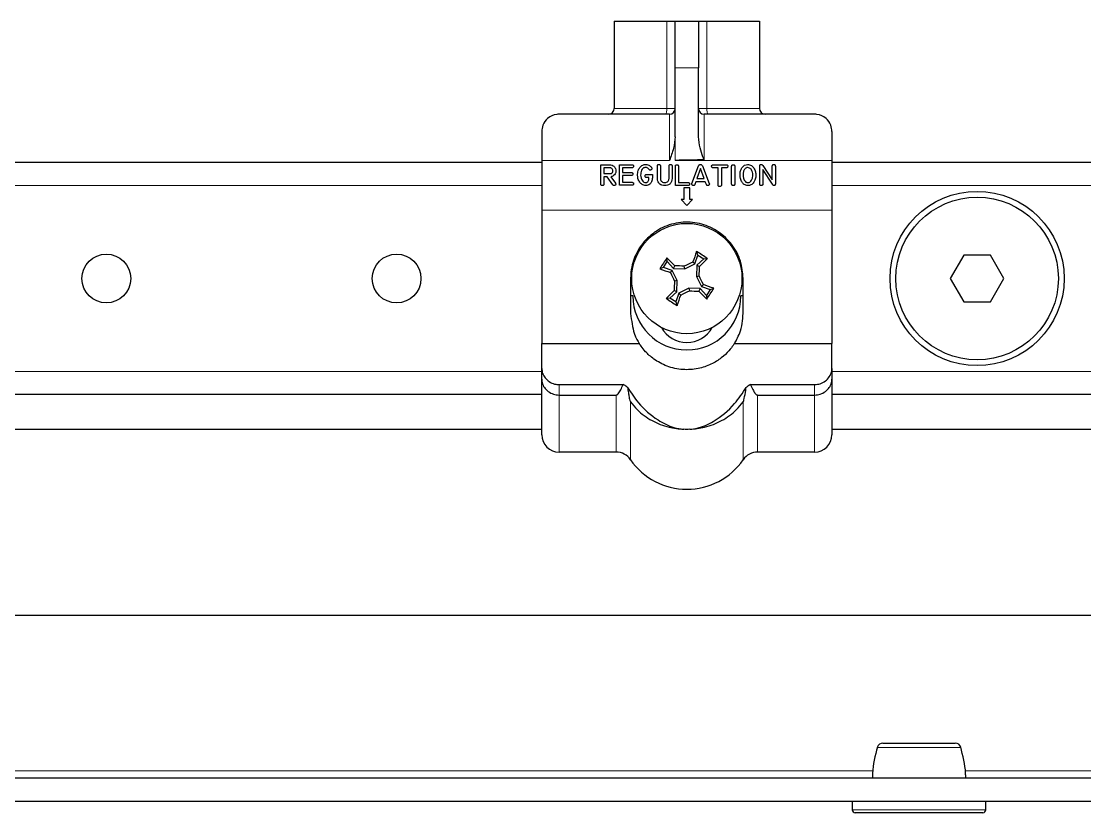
# Model space of a CAD drawing. Header units: millimetres. Extents: x -587 to 1614, y -262 to 1017.
# Drawn here: x 1345.8 to 1437.4, y -131.9 to -63.7 of the extents above; entities that cross this region are included whole.
import ezdxf

# ---------------------------------------------------------------- set-up
doc = ezdxf.new("R2010")
doc.units = ezdxf.units.MM

msp = doc.modelspace()

# ---------------------------------------------------------------- linework, layer by layer
at = {"color": 7, "linetype": 'Continuous', "lineweight": 25}
for p, q in [((1396.873, -63.711), (1396.873, -71.211)), ((1396.873, -63.711), (1401.399, -63.711)), ((1401.399, -63.711), (1402.123, -63.711)), ((1402.123, -63.711), (1404.123, -63.711)), ((1402.123, -67.711), (1402.123, -63.711)), ((1404.123, -63.711), (1404.123, -67.711)), ((1404.123, -63.711), (1404.847, -63.711)), ((1404.847, -63.711), (1409.373, -63.711)), ((1409.373, -63.711), (1409.373, -71.211)), ((1402.123, -73.649), (1402.123, -67.711)), ((1404.123, -73.648), (1404.123, -67.711)), ((1401.623, -71.711), (1392.123, -71.711)), ((1414.123, -71.711), (1404.623, -71.711)), ((1390.623, -73.211), (1390.623, -75.711)), ((1415.623, -73.211), (1415.623, -75.711)), ((1390.623, -75.861), (810.623, -75.861)), ((1390.623, -75.711), (1390.623, -79.963)), ((1415.623, -75.711), (1415.623, -79.963)), ((1445.623, -75.861), (1415.623, -75.861)), ((1395.716, -77.727), (1395.716, -76.063)), ((1395.716, -76.063), (1396.472, -76.063)), ((1396.475, -76.327), (1395.98, -76.327)), ((1395.98, -76.327), (1395.98, -76.83)), ((1395.98, -76.83), (1396.569, -76.83)), ((1397.322, -77.837), (1397.322, -76.063)), ((1397.322, -76.063), (1398.385, -76.063)), ((1398.384, -76.327), (1397.586, -76.327)), ((1397.586, -76.327), (1397.586, -76.734)), ((1397.586, -76.734), (1398.333, -76.734)), ((1399.658, -76.902), (1400.151, -76.902)), ((1400.151, -76.902), (1400.151, -77.199)), ((1400.582, -77.252), (1400.582, -76.173)), ((1400.846, -76.173), (1400.846, -77.25)), ((1401.589, -77.235), (1401.589, -76.173)), ((1401.853, -76.173), (1401.853, -77.237)), ((1402.14, -77.861), (1402.14, -76.198)), ((1402.404, -76.198), (1402.404, -77.597)), ((1403.564, -77.685), (1404.137, -76.149)), ((1404.299, -76.389), (1403.991, -77.261)), ((1404.621, -77.261), (1404.299, -76.389)), ((1404.46, -76.169), (1405.054, -77.685)), ((1405.808, -76.327), (1405.39, -76.327)), ((1405.392, -76.063), (1406.51, -76.063)), ((1405.808, -77.794), (1405.808, -76.327)), ((1406.512, -76.327), (1406.119, -76.327)), ((1406.119, -76.327), (1406.119, -77.794)), ((1406.982, -77.727), (1406.982, -76.194)), ((1407.246, -76.194), (1407.246, -77.727)), ((1409.403, -77.726), (1409.403, -76.166)), ((1410.504, -77.751), (1409.667, -76.486)), ((1409.667, -76.486), (1409.667, -77.723)), ((1409.675, -76.119), (1410.482, -77.357)), ((1410.482, -77.357), (1410.482, -76.174)), ((1410.746, -76.174), (1410.746, -77.728)), ((1396.269, -77.094), (1395.98, -77.094)), ((1395.98, -77.094), (1395.98, -77.726)), ((1396.762, -77.804), (1396.269, -77.094)), ((1396.574, -77.093), (1396.978, -77.664)), ((1398.385, -77.837), (1397.322, -77.837)), ((1398.333, -76.998), (1397.586, -76.998)), ((1397.586, -76.998), (1397.586, -77.573)), ((1397.586, -77.573), (1398.384, -77.573)), ((1399.859, -77.166), (1399.656, -77.166)), ((1402.404, -77.597), (1403.202, -77.597)), ((1403.901, -77.525), (1403.81, -77.772)), ((1404.712, -77.525), (1403.901, -77.525)), ((1403.991, -77.261), (1404.621, -77.261)), ((1404.806, -77.767), (1404.712, -77.525)), ((1403.204, -77.861), (1402.14, -77.861)), ((1403.373, -78.063), (1402.873, -78.063)), ((1402.873, -78.063), (1402.873, -79.063)), ((1403.373, -79.063), (1403.373, -78.063)), ((1402.623, -79.063), (1403.123, -79.563)), ((1402.873, -79.063), (1402.623, -79.063)), ((1403.123, -79.563), (1403.623, -79.063)), ((1403.623, -79.063), (1403.373, -79.063)), ((1390.623, -79.963), (1390.623, -91.463)), ((1415.623, -79.963), (1415.623, -91.463)), ((1401.438, -84.402), (1401.41, -84.077)), ((1403.814, -84.6), (1404.075, -83.845)), ((1404.075, -83.845), (1403.969, -83.537)), ((1404.582, -84.176), (1403.997, -84.719)), ((1404.075, -83.845), (1404.582, -84.176)), ((1404.582, -84.176), (1404.907, -84.148)), ((1426.968, -83.861), (1425.814, -85.861)), ((1429.278, -83.861), (1426.968, -83.861)), ((1430.432, -85.861), (1429.278, -83.861)), ((1401.107, -84.909), (1400.799, -85.015)), ((1401.107, -84.909), (1401.438, -84.402)), ((1401.862, -85.17), (1401.107, -84.909)), ((1401.438, -84.402), (1401.981, -84.987)), ((1401.862, -85.17), (1401.701, -85.354)), ((1402.301, -86.034), (1401.862, -85.17)), ((1401.981, -84.987), (1402.085, -84.765)), ((1401.981, -84.987), (1402.95, -85.039)), ((1402.95, -85.039), (1402.9, -84.802)), ((1402.95, -85.039), (1403.814, -84.6)), ((1403.814, -84.6), (1403.63, -84.439)), ((1403.997, -84.719), (1403.945, -85.687)), ((1403.997, -84.719), (1404.219, -84.823)), ((1398.273, -85.861), (1398.273, -88.861)), ((1402.301, -86.034), (1402.064, -86.084)), ((1402.249, -87.003), (1402.301, -86.034)), ((1403.945, -85.687), (1404.182, -85.637)), ((1403.945, -85.687), (1404.384, -86.552)), ((1407.973, -88.861), (1407.973, -85.861)), ((1425.814, -85.861), (1426.968, -87.861)), ((1429.278, -87.861), (1430.432, -85.861)), ((1401.664, -87.546), (1402.249, -87.003)), ((1402.249, -87.003), (1402.028, -86.899)), ((1403.297, -86.683), (1402.432, -87.122)), ((1403.297, -86.683), (1403.347, -86.92)), ((1404.265, -86.735), (1403.297, -86.683)), ((1404.265, -86.735), (1404.161, -86.956)), ((1404.808, -87.32), (1404.265, -86.735)), ((1404.384, -86.552), (1404.545, -86.367)), ((1404.384, -86.552), (1405.139, -86.812)), ((1405.139, -86.812), (1404.808, -87.32)), ((1405.139, -86.812), (1405.447, -86.706)), ((1398.473, -87.361), (1398.273, -87.361)), ((1401.664, -87.546), (1401.339, -87.574)), ((1402.172, -87.876), (1401.664, -87.546)), ((1402.432, -87.122), (1402.172, -87.876)), ((1402.172, -87.876), (1402.277, -88.185)), ((1402.432, -87.122), (1402.616, -87.282)), ((1404.808, -87.32), (1404.836, -87.645)), ((1407.973, -87.361), (1407.773, -87.361)), ((1426.968, -87.861), (1429.278, -87.861)), ((1390.623, -93.607), (1390.623, -91.463)), ((1390.623, -91.463), (1399.03, -91.463)), ((1407.216, -91.463), (1415.623, -91.463)), ((1415.623, -93.607), (1415.623, -91.463)), ((1390.623, -94.517), (1390.623, -93.607)), ((1415.623, -93.607), (1415.623, -94.517)), ((1390.623, -99.311), (1390.623, -94.517)), ((1392.123, -94.998), (1397.641, -94.998)), ((1408.605, -94.998), (1414.123, -94.998)), ((1415.623, -94.517), (1415.623, -99.311)), ((1390.623, -95.861), (810.623, -95.861)), ((1392.123, -95.893), (1397.033, -95.893)), ((1409.213, -95.893), (1414.123, -95.893)), ((1445.623, -95.861), (1415.623, -95.861)), ((1390.623, -98.861), (784.123, -98.861)), ((1472.123, -98.861), (1415.623, -98.861)), ((1397.033, -100.811), (1392.123, -100.811)), ((1414.123, -100.811), (1409.213, -100.811)), ((784.123, -114.861), (1472.123, -114.861)), ((733.423, -128.861), (1522.823, -128.861)), ((733.423, -130.861), (1522.823, -130.861)), ((1417.373, -130.861), (1417.373, -131.611)), ((1428.873, -131.611), (1428.873, -130.861)), ((1428.623, -131.861), (1417.623, -131.861))]:
    msp.add_line(p, q, dxfattribs=at)
at = {"color": 8, "linetype": 'Continuous', "lineweight": 18}
for p, q in [((1401.399, -71.211), (1401.399, -63.711)), ((1404.847, -63.711), (1404.847, -71.211)), ((1404.123, -67.711), (1402.123, -67.711)), ((1396.873, -71.211), (1401.399, -71.211)), ((1401.399, -71.211), (1402.123, -71.211)), ((1404.123, -71.211), (1404.847, -71.211)), ((1404.847, -71.211), (1409.373, -71.211)), ((1401.623, -75.711), (1401.623, -71.711)), ((1404.623, -71.711), (1404.623, -75.639)), ((1402.123, -75.711), (1402.123, -73.649)), ((1401.623, -75.711), (1390.623, -75.711)), ((1415.623, -75.711), (1402.123, -75.711)), ((1390.623, -77.861), (810.623, -77.861)), ((1445.623, -77.861), (1415.623, -77.861)), ((1415.623, -79.963), (1390.623, -79.963)), ((1390.623, -93.861), (810.623, -93.861)), ((1445.623, -93.861), (1415.623, -93.861)), ((1392.123, -94.998), (1392.123, -95.893)), ((1414.123, -95.893), (1414.123, -94.998)), ((1392.123, -95.893), (1392.123, -100.811)), ((1397.033, -100.811), (1397.033, -95.893)), ((1409.213, -95.893), (1409.213, -100.811)), ((1414.123, -100.811), (1414.123, -95.893)), ((1398.268, -96.493), (1398.268, -101.46)), ((1407.978, -101.46), (1407.978, -96.493)), ((1419.152, -128.261), (837.094, -128.261)), ((1522.523, -128.261), (1427.094, -128.261)), ((1417.373, -131.611), (1428.873, -131.611))]:
    msp.add_line(p, q, dxfattribs=at)
at = {"color": 8, "linetype": 'Continuous', "lineweight": 18, "flags": 128}
for points in [[(1401.399, -71.211), (1401.396, -71.308), (1401.388, -71.402), (1401.376, -71.489), (1401.359, -71.564), (1401.338, -71.627), (1401.314, -71.673), (1401.288, -71.701), (1401.261, -71.711)], [(1404.985, -71.711), (1404.958, -71.701), (1404.932, -71.673), (1404.909, -71.627), (1404.888, -71.564), (1404.87, -71.489), (1404.858, -71.402), (1404.85, -71.308), (1404.847, -71.211)]]:
    msp.add_lwpolyline(points, dxfattribs=at)
at = {"color": 7, "linetype": 'Continuous', "lineweight": 25}
for centre, radius in [((1428.123, -85.861), 7.5), ((1428.123, -85.861), 7), ((1403.123, -85.861), 4.75), ((1353.123, -85.861), 2.1), ((1378.123, -85.861), 2.1)]:
    msp.add_circle(centre, radius, dxfattribs=at)
for centre, radius, start, end in [((1396.373, -71.211), 0.5, 270, 0), ((1401.623, -71.211), 0.5, 270, 0), ((1404.623, -71.211), 0.5, 180, 270), ((1409.873, -71.211), 0.5, 180, 270), ((1463.843, -125.413), 74.877, 146.49192, 147.34858), ((1352.447, -132.759), 69.046, 44.03485, 44.83469), ((1468.431, -108.274), 69.046, 159.00581, 159.80566), ((1363.571, -146.581), 74.877, 56.49192, 57.34858), ((1356.225, -35.184), 69.046, 314.03485, 314.83469), ((1425.537, -20.553), 69.046, 249.00581, 249.80566), ((1399.112, -160.317), 75.61, 87.129, 87.74682), ((1436.886, -152.343), 75.61, 116.09369, 116.71151), ((1328.667, -81.85), 75.61, 357.129, 357.74682), ((1469.605, -52.098), 75.61, 206.09369, 206.71151), ((1477.579, -89.871), 75.61, 177.129, 177.74682), ((1336.641, -119.624), 75.61, 26.09369, 26.71151), ((1450.021, -136.537), 69.046, 134.03485, 134.83469), ((1369.36, -19.379), 75.61, 296.09369, 296.71151), ((1407.134, -11.405), 75.61, 267.129, 267.74682), ((1453.8, -38.963), 69.046, 224.03485, 224.83469), ((1380.71, -151.169), 69.046, 69.00581, 69.80566), ((1342.403, -46.309), 74.877, 326.49192, 327.34858), ((1403.123, -87.361), 4.65, 180, 0), ((1442.675, -25.141), 74.877, 236.49192, 237.34858), ((1337.815, -63.447), 69.046, 339.00581, 339.80566), ((1403.123, -88.861), 2.5, 209.17639, 330.82361), ((1392.123, -99.311), 1.5, 180, 270), ((1414.123, -99.311), 1.5, 270, 0), ((1397.033, -102.311), 1.5, 34.56043, 90), ((1403.123, -98.116), 5.895, 214.56043, 325.43957), ((1409.213, -102.311), 1.5, 90, 145.43957), ((1420.011, -126.361), 0.5, 89.99815, 165.40011), ((1426.235, -126.361), 0.5, 15.31604, 90.02276), ((1417.623, -131.611), 0.25, 180, 270), ((1428.623, -131.611), 0.25, 270, 0)]:
    msp.add_arc(centre, radius, start, end, dxfattribs=at)
msp.add_ellipse((16831.303, -75.711), major_axis=(15429.18, 0), ratio=0.000259, start_param=3.123591, end_param=3.141593, dxfattribs=at)
for points, knots in [([(1392.123, -71.711), (1392.121, -71.711), (1392.052, -71.711), (1391.701, -71.736), (1391.172, -71.969), (1390.705, -72.55), (1390.646, -73.022), (1390.623, -73.211)], [0, 0, 0, 0, 0.003231, 0.101221, 0.514725, 0.80586, 1, 1, 1, 1]), ([(1415.623, -73.211), (1415.6, -73.022), (1415.541, -72.55), (1415.074, -71.969), (1414.545, -71.736), (1414.194, -71.711), (1414.125, -71.711), (1414.123, -71.711)], [0, 0, 0, 0, 0.19414, 0.485275, 0.898779, 0.996769, 1, 1, 1, 1]), ([(1402.123, -73.649), (1402.085, -73.986), (1402.005, -74.689), (1401.748, -75.356), (1401.624, -75.707), (1401.623, -75.711)], [0, 0, 0, 0, 0.475461, 0.994056, 1, 1, 1, 1]), ([(1404.623, -75.639), (1404.622, -75.639), (1404.619, -75.638), (1404.614, -75.635), (1404.6, -75.617), (1404.565, -75.534), (1404.445, -75.201), (1404.223, -74.569), (1404.159, -73.974), (1404.123, -73.648)], [0, 0, 0, 0, 0.00167, 0.003889, 0.009531, 0.034361, 0.132751, 0.526214, 1, 1, 1, 1]), ([(1396.472, -76.063), (1396.549, -76.069), (1396.687, -76.08), (1396.797, -76.163), (1396.846, -76.199)], [0, 0, 0, 0, 0.5597473, 1, 1, 1, 1]), ([(1396.666, -76.394), (1396.633, -76.372), (1396.575, -76.332), (1396.505, -76.328), (1396.475, -76.327)], [0, 0, 0, 0, 0.559136, 1, 1, 1, 1]), ([(1396.569, -76.83), (1396.59, -76.826), (1396.628, -76.819), (1396.658, -76.794), (1396.671, -76.783)], [0, 0, 0, 0, 0.558174, 1, 1, 1, 1]), ([(1396.747, -76.588), (1396.743, -76.547), (1396.737, -76.473), (1396.687, -76.418), (1396.666, -76.394)], [0, 0, 0, 0, 0.559692, 1, 1, 1, 1]), ([(1396.671, -76.783), (1396.685, -76.769), (1396.713, -76.74), (1396.741, -76.672), (1396.745, -76.62), (1396.747, -76.588)], [0, 0, 0, 0, 0.279917, 0.56006, 1, 1, 1, 1]), ([(1397.01, -76.587), (1397.001, -76.679), (1396.985, -76.843), (1396.865, -76.954), (1396.813, -77.003)], [0, 0, 0, 0, 0.5594568, 1, 1, 1, 1]), ([(1396.846, -76.199), (1396.899, -76.263), (1396.994, -76.376), (1397.006, -76.523), (1397.01, -76.587)], [0, 0, 0, 0, 0.558947, 1, 1, 1, 1]), ([(1398.333, -76.734), (1398.354, -76.735), (1398.397, -76.737), (1398.454, -76.765), (1398.484, -76.815), (1398.486, -76.849), (1398.487, -76.866)], [0, 0, 0, 0, 0.280945, 0.559897, 0.779525, 1, 1, 1, 1]), ([(1398.487, -76.866), (1398.485, -76.888), (1398.482, -76.931), (1398.424, -76.992), (1398.367, -76.996), (1398.333, -76.998)], [0, 0, 0, 0, 0.281099, 0.559768, 1, 1, 1, 1]), ([(1398.538, -76.195), (1398.536, -76.217), (1398.533, -76.26), (1398.476, -76.321), (1398.419, -76.325), (1398.384, -76.327)], [0, 0, 0, 0, 0.281053, 0.559663, 1, 1, 1, 1]), ([(1398.385, -76.063), (1398.407, -76.064), (1398.45, -76.066), (1398.506, -76.094), (1398.535, -76.144), (1398.537, -76.178), (1398.538, -76.195)], [0, 0, 0, 0, 0.280872, 0.559701, 0.779382, 1, 1, 1, 1]), ([(1398.88, -76.964), (1398.887, -76.828), (1398.898, -76.587), (1399.023, -76.381), (1399.078, -76.291)], [0, 0, 0, 0, 0.56034, 1, 1, 1, 1]), ([(1399.078, -76.291), (1399.153, -76.21), (1399.288, -76.067), (1399.482, -76.048), (1399.568, -76.039)], [0, 0, 0, 0, 0.559217, 1, 1, 1, 1]), ([(1399.559, -76.303), (1399.522, -76.306), (1399.45, -76.313), (1399.324, -76.388), (1399.17, -76.598), (1399.154, -76.818), (1399.144, -76.964)], [0, 0, 0, 0, 0.125332, 0.250695, 0.500738, 1, 1, 1, 1]), ([(1399.527, -77.034), (1399.529, -77.014), (1399.531, -76.974), (1399.563, -76.925), (1399.611, -76.904), (1399.642, -76.903), (1399.658, -76.902)], [0, 0, 0, 0, 0.280637, 0.55889, 0.779144, 1, 1, 1, 1]), ([(1399.749, -76.349), (1399.715, -76.333), (1399.655, -76.304), (1399.588, -76.303), (1399.559, -76.303)], [0, 0, 0, 0, 0.558634, 1, 1, 1, 1]), ([(1399.568, -76.039), (1399.637, -76.041), (1399.761, -76.045), (1399.869, -76.104), (1399.917, -76.13)], [0, 0, 0, 0, 0.560514, 1, 1, 1, 1]), ([(1399.851, -76.465), (1399.835, -76.441), (1399.806, -76.398), (1399.766, -76.364), (1399.749, -76.349)], [0, 0, 0, 0, 0.560467, 1, 1, 1, 1]), ([(1399.962, -76.525), (1399.937, -76.522), (1399.893, -76.515), (1399.864, -76.48), (1399.851, -76.465)], [0, 0, 0, 0, 0.558039, 1, 1, 1, 1]), ([(1399.917, -76.13), (1399.953, -76.16), (1400.018, -76.215), (1400.064, -76.285), (1400.085, -76.316)], [0, 0, 0, 0, 0.559542, 1, 1, 1, 1]), ([(1400.116, -76.4), (1400.111, -76.42), (1400.102, -76.46), (1400.058, -76.5), (1400.01, -76.523), (1399.978, -76.524), (1399.962, -76.525)], [0, 0, 0, 0, 0.2777088, 0.5582085, 0.77892, 1, 1, 1, 1]), ([(1400.085, -76.316), (1400.094, -76.331), (1400.11, -76.356), (1400.114, -76.386), (1400.116, -76.4)], [0, 0, 0, 0, 0.560691, 1, 1, 1, 1]), ([(1400.582, -76.173), (1400.583, -76.154), (1400.585, -76.115), (1400.611, -76.066), (1400.657, -76.041), (1400.687, -76.04), (1400.702, -76.039)], [0, 0, 0, 0, 0.280849, 0.55949, 0.779158, 1, 1, 1, 1]), ([(1400.702, -76.039), (1400.723, -76.04), (1400.765, -76.042), (1400.819, -76.073), (1400.843, -76.123), (1400.845, -76.156), (1400.846, -76.173)], [0, 0, 0, 0, 0.2809103, 0.559174, 0.7791663, 1, 1, 1, 1]), ([(1401.589, -76.173), (1401.59, -76.154), (1401.592, -76.115), (1401.619, -76.065), (1401.664, -76.041), (1401.695, -76.04), (1401.71, -76.039)], [0, 0, 0, 0, 0.2809002, 0.5594983, 0.7791483, 1, 1, 1, 1]), ([(1401.71, -76.039), (1401.731, -76.04), (1401.773, -76.042), (1401.826, -76.073), (1401.85, -76.124), (1401.852, -76.156), (1401.853, -76.173)], [0, 0, 0, 0, 0.280888, 0.559023, 0.779155, 1, 1, 1, 1]), ([(1402.14, -76.198), (1402.141, -76.178), (1402.143, -76.14), (1402.17, -76.09), (1402.215, -76.065), (1402.246, -76.064), (1402.261, -76.063)], [0, 0, 0, 0, 0.280912, 0.559405, 0.779108, 1, 1, 1, 1]), ([(1402.261, -76.063), (1402.282, -76.064), (1402.324, -76.066), (1402.377, -76.098), (1402.401, -76.148), (1402.403, -76.181), (1402.404, -76.198)], [0, 0, 0, 0, 0.2808126, 0.5590988, 0.7791702, 1, 1, 1, 1]), ([(1404.137, -76.149), (1404.144, -76.131), (1404.158, -76.097), (1404.207, -76.048), (1404.255, -76.042), (1404.285, -76.039)], [0, 0, 0, 0, 0.281465, 0.561772, 1, 1, 1, 1]), ([(1404.285, -76.039), (1404.307, -76.04), (1404.351, -76.043), (1404.423, -76.083), (1404.446, -76.136), (1404.46, -76.169)], [0, 0, 0, 0, 0.281226, 0.561522, 1, 1, 1, 1]), ([(1405.257, -76.195), (1405.258, -76.174), (1405.26, -76.134), (1405.295, -76.085), (1405.345, -76.065), (1405.377, -76.064), (1405.392, -76.063)], [0, 0, 0, 0, 0.280713, 0.558701, 0.779045, 1, 1, 1, 1]), ([(1405.39, -76.327), (1405.37, -76.325), (1405.33, -76.323), (1405.28, -76.291), (1405.259, -76.242), (1405.257, -76.211), (1405.257, -76.195)], [0, 0, 0, 0, 0.2807603, 0.5588212, 0.7789154, 1, 1, 1, 1]), ([(1406.51, -76.063), (1406.533, -76.064), (1406.576, -76.066), (1406.635, -76.092), (1406.667, -76.143), (1406.669, -76.177), (1406.67, -76.195)], [0, 0, 0, 0, 0.280951, 0.559967, 0.779431, 1, 1, 1, 1]), ([(1406.67, -76.195), (1406.668, -76.217), (1406.665, -76.261), (1406.605, -76.321), (1406.548, -76.325), (1406.512, -76.327)], [0, 0, 0, 0, 0.281019, 0.559679, 1, 1, 1, 1]), ([(1406.982, -76.194), (1406.983, -76.175), (1406.985, -76.137), (1407.012, -76.088), (1407.057, -76.065), (1407.087, -76.064), (1407.102, -76.063)], [0, 0, 0, 0, 0.280828, 0.5594169, 0.7793931, 1, 1, 1, 1]), ([(1407.102, -76.063), (1407.123, -76.064), (1407.165, -76.066), (1407.218, -76.095), (1407.243, -76.145), (1407.245, -76.178), (1407.246, -76.194)], [0, 0, 0, 0, 0.280765, 0.559178, 0.779175, 1, 1, 1, 1]), ([(1407.702, -76.959), (1407.709, -76.835), (1407.721, -76.613), (1407.825, -76.418), (1407.871, -76.333)], [0, 0, 0, 0, 0.559914, 1, 1, 1, 1]), ([(1407.871, -76.333), (1407.94, -76.242), (1408.063, -76.079), (1408.262, -76.051), (1408.35, -76.039)], [0, 0, 0, 0, 0.560137, 1, 1, 1, 1]), ([(1408.063, -76.506), (1408.03, -76.588), (1407.971, -76.733), (1407.967, -76.89), (1407.965, -76.959)], [0, 0, 0, 0, 0.559075, 1, 1, 1, 1]), ([(1408.349, -76.303), (1408.315, -76.306), (1408.245, -76.314), (1408.139, -76.385), (1408.092, -76.46), (1408.063, -76.506)], [0, 0, 0, 0, 0.279832, 0.559843, 1, 1, 1, 1]), ([(1408.69, -76.507), (1408.641, -76.443), (1408.553, -76.328), (1408.412, -76.311), (1408.349, -76.303)], [0, 0, 0, 0, 0.559596, 1, 1, 1, 1]), ([(1408.35, -76.039), (1408.409, -76.043), (1408.527, -76.052), (1408.725, -76.141), (1408.823, -76.26), (1408.882, -76.332)], [0, 0, 0, 0, 0.280496, 0.560765, 1, 1, 1, 1]), ([(1408.804, -76.959), (1408.8, -76.87), (1408.792, -76.711), (1408.721, -76.569), (1408.69, -76.507)], [0, 0, 0, 0, 0.560046, 1, 1, 1, 1]), ([(1408.882, -76.332), (1408.943, -76.442), (1409.051, -76.638), (1409.063, -76.861), (1409.068, -76.959)], [0, 0, 0, 0, 0.559312, 1, 1, 1, 1]), ([(1409.403, -76.166), (1409.404, -76.147), (1409.406, -76.11), (1409.434, -76.063), (1409.478, -76.041), (1409.507, -76.04), (1409.521, -76.039)], [0, 0, 0, 0, 0.280941, 0.5591137, 0.7790892, 1, 1, 1, 1]), ([(1409.521, -76.039), (1409.538, -76.04), (1409.572, -76.042), (1409.629, -76.065), (1409.657, -76.099), (1409.675, -76.119)], [0, 0, 0, 0, 0.280638, 0.560877, 1, 1, 1, 1]), ([(1410.482, -76.174), (1410.483, -76.155), (1410.485, -76.117), (1410.511, -76.066), (1410.556, -76.042), (1410.587, -76.04), (1410.602, -76.039)], [0, 0, 0, 0, 0.2808879, 0.5594825, 0.7792702, 1, 1, 1, 1]), ([(1410.602, -76.039), (1410.623, -76.04), (1410.665, -76.042), (1410.719, -76.074), (1410.743, -76.124), (1410.745, -76.157), (1410.746, -76.174)], [0, 0, 0, 0, 0.280836, 0.55925, 0.779182, 1, 1, 1, 1]), ([(1395.836, -77.861), (1395.816, -77.859), (1395.778, -77.857), (1395.734, -77.82), (1395.718, -77.772), (1395.717, -77.742), (1395.716, -77.727)], [0, 0, 0, 0, 0.2804367, 0.5582807, 0.7788987, 1, 1, 1, 1]), ([(1395.98, -77.726), (1395.978, -77.747), (1395.976, -77.789), (1395.937, -77.839), (1395.886, -77.858), (1395.852, -77.86), (1395.836, -77.861)], [0, 0, 0, 0, 0.280498, 0.558325, 0.778868, 1, 1, 1, 1]), ([(1396.813, -77.003), (1396.772, -77.03), (1396.699, -77.078), (1396.612, -77.088), (1396.574, -77.093)], [0, 0, 0, 0, 0.56031, 1, 1, 1, 1]), ([(1396.859, -77.861), (1396.848, -77.86), (1396.826, -77.859), (1396.79, -77.84), (1396.773, -77.818), (1396.762, -77.804)], [0, 0, 0, 0, 0.28022, 0.561305, 1, 1, 1, 1]), ([(1397.01, -77.731), (1397.006, -77.751), (1396.998, -77.792), (1396.955, -77.833), (1396.907, -77.858), (1396.875, -77.86), (1396.859, -77.861)], [0, 0, 0, 0, 0.278138, 0.558544, 0.779161, 1, 1, 1, 1]), ([(1396.978, -77.664), (1396.988, -77.675), (1397.005, -77.694), (1397.009, -77.72), (1397.01, -77.731)], [0, 0, 0, 0, 0.561079, 1, 1, 1, 1]), ([(1398.384, -77.573), (1398.406, -77.574), (1398.449, -77.576), (1398.506, -77.604), (1398.534, -77.654), (1398.536, -77.688), (1398.538, -77.705)], [0, 0, 0, 0, 0.280912, 0.5597137, 0.7794989, 1, 1, 1, 1]), ([(1398.538, -77.705), (1398.536, -77.727), (1398.533, -77.77), (1398.477, -77.831), (1398.42, -77.835), (1398.385, -77.837)], [0, 0, 0, 0, 0.281214, 0.559901, 1, 1, 1, 1]), ([(1399.071, -77.569), (1399.009, -77.463), (1398.898, -77.276), (1398.886, -77.059), (1398.88, -76.964)], [0, 0, 0, 0, 0.559347, 1, 1, 1, 1]), ([(1399.598, -77.861), (1399.539, -77.856), (1399.422, -77.847), (1399.228, -77.755), (1399.13, -77.639), (1399.071, -77.569)], [0, 0, 0, 0, 0.280314, 0.560507, 1, 1, 1, 1]), ([(1399.144, -76.964), (1399.149, -77.049), (1399.158, -77.201), (1399.231, -77.334), (1399.263, -77.392)], [0, 0, 0, 0, 0.55998, 1, 1, 1, 1]), ([(1399.263, -77.392), (1399.31, -77.454), (1399.394, -77.565), (1399.53, -77.587), (1399.589, -77.597)], [0, 0, 0, 0, 0.560858, 1, 1, 1, 1]), ([(1399.656, -77.166), (1399.636, -77.164), (1399.597, -77.162), (1399.549, -77.128), (1399.529, -77.08), (1399.528, -77.049), (1399.527, -77.034)], [0, 0, 0, 0, 0.2806643, 0.558735, 0.779002, 1, 1, 1, 1]), ([(1399.589, -77.597), (1399.618, -77.595), (1399.677, -77.591), (1399.774, -77.541), (1399.806, -77.471), (1399.826, -77.429)], [0, 0, 0, 0, 0.281265, 0.561609, 1, 1, 1, 1]), ([(1399.943, -77.736), (1399.884, -77.776), (1399.78, -77.849), (1399.654, -77.857), (1399.598, -77.861)], [0, 0, 0, 0, 0.558998, 1, 1, 1, 1]), ([(1399.826, -77.429), (1399.837, -77.38), (1399.858, -77.294), (1399.858, -77.205), (1399.859, -77.166)], [0, 0, 0, 0, 0.559597, 1, 1, 1, 1]), ([(1400.151, -77.199), (1400.144, -77.313), (1400.131, -77.515), (1400, -77.668), (1399.943, -77.736)], [0, 0, 0, 0, 0.560493, 1, 1, 1, 1]), ([(1400.798, -77.725), (1400.727, -77.65), (1400.601, -77.515), (1400.588, -77.333), (1400.582, -77.252)], [0, 0, 0, 0, 0.558332, 1, 1, 1, 1]), ([(1401.24, -77.861), (1401.15, -77.858), (1400.989, -77.854), (1400.856, -77.764), (1400.798, -77.725)], [0, 0, 0, 0, 0.5592502, 1, 1, 1, 1]), ([(1400.846, -77.25), (1400.85, -77.309), (1400.859, -77.414), (1400.932, -77.488), (1400.965, -77.52)], [0, 0, 0, 0, 0.560313, 1, 1, 1, 1]), ([(1400.965, -77.52), (1401.009, -77.547), (1401.087, -77.596), (1401.179, -77.597), (1401.22, -77.597)], [0, 0, 0, 0, 0.559441, 1, 1, 1, 1]), ([(1401.22, -77.597), (1401.274, -77.591), (1401.383, -77.58), (1401.518, -77.494), (1401.582, -77.364), (1401.586, -77.278), (1401.589, -77.235)], [0, 0, 0, 0, 0.280935, 0.559487, 0.779245, 1, 1, 1, 1]), ([(1401.853, -77.237), (1401.847, -77.33), (1401.835, -77.515), (1401.674, -77.733), (1401.455, -77.834), (1401.312, -77.852), (1401.24, -77.861)], [0, 0, 0, 0, 0.280416, 0.558636, 0.778958, 1, 1, 1, 1]), ([(1403.202, -77.597), (1403.224, -77.598), (1403.266, -77.6), (1403.323, -77.627), (1403.353, -77.677), (1403.355, -77.711), (1403.356, -77.728)], [0, 0, 0, 0, 0.280855, 0.559718, 0.779518, 1, 1, 1, 1]), ([(1403.356, -77.728), (1403.354, -77.75), (1403.351, -77.793), (1403.295, -77.855), (1403.238, -77.858), (1403.204, -77.861)], [0, 0, 0, 0, 0.2812663, 0.5600784, 1, 1, 1, 1]), ([(1403.555, -77.736), (1403.555, -77.726), (1403.556, -77.709), (1403.561, -77.692), (1403.564, -77.685)], [0, 0, 0, 0, 0.559504, 1, 1, 1, 1]), ([(1403.679, -77.861), (1403.66, -77.858), (1403.624, -77.854), (1403.583, -77.82), (1403.558, -77.779), (1403.556, -77.75), (1403.555, -77.736)], [0, 0, 0, 0, 0.279579, 0.559194, 0.779582, 1, 1, 1, 1]), ([(1403.81, -77.772), (1403.804, -77.786), (1403.792, -77.816), (1403.746, -77.855), (1403.704, -77.859), (1403.679, -77.861)], [0, 0, 0, 0, 0.28077, 0.560807, 1, 1, 1, 1]), ([(1404.919, -77.861), (1404.904, -77.859), (1404.875, -77.857), (1404.829, -77.825), (1404.815, -77.789), (1404.806, -77.767)], [0, 0, 0, 0, 0.280695, 0.560335, 1, 1, 1, 1]), ([(1405.065, -77.737), (1405.061, -77.756), (1405.054, -77.796), (1405.012, -77.835), (1404.966, -77.858), (1404.935, -77.86), (1404.919, -77.861)], [0, 0, 0, 0, 0.278517, 0.558613, 0.779333, 1, 1, 1, 1]), ([(1405.054, -77.685), (1405.057, -77.695), (1405.063, -77.711), (1405.064, -77.729), (1405.065, -77.737)], [0, 0, 0, 0, 0.560081, 1, 1, 1, 1]), ([(1405.952, -77.933), (1405.93, -77.932), (1405.887, -77.929), (1405.834, -77.896), (1405.81, -77.844), (1405.809, -77.811), (1405.808, -77.794)], [0, 0, 0, 0, 0.2808221, 0.5590594, 0.7790938, 1, 1, 1, 1]), ([(1406.119, -77.794), (1406.118, -77.818), (1406.114, -77.865), (1406.05, -77.928), (1405.989, -77.931), (1405.952, -77.933)], [0, 0, 0, 0, 0.280801, 0.559621, 1, 1, 1, 1]), ([(1407.102, -77.861), (1407.083, -77.859), (1407.044, -77.857), (1407, -77.82), (1406.984, -77.772), (1406.983, -77.742), (1406.982, -77.727)], [0, 0, 0, 0, 0.2804367, 0.5582807, 0.7788987, 1, 1, 1, 1]), ([(1407.246, -77.727), (1407.245, -77.748), (1407.242, -77.79), (1407.204, -77.84), (1407.152, -77.858), (1407.119, -77.86), (1407.102, -77.861)], [0, 0, 0, 0, 0.280518, 0.5583, 0.778735, 1, 1, 1, 1]), ([(1407.882, -77.578), (1407.823, -77.47), (1407.717, -77.276), (1407.706, -77.056), (1407.702, -76.959)], [0, 0, 0, 0, 0.559149, 1, 1, 1, 1]), ([(1408.378, -77.861), (1408.322, -77.856), (1408.211, -77.848), (1408.028, -77.758), (1407.937, -77.647), (1407.882, -77.578)], [0, 0, 0, 0, 0.280367, 0.560574, 1, 1, 1, 1]), ([(1407.965, -76.959), (1407.969, -77.046), (1407.975, -77.2), (1408.043, -77.339), (1408.072, -77.4)], [0, 0, 0, 0, 0.560273, 1, 1, 1, 1]), ([(1408.072, -77.4), (1408.115, -77.461), (1408.192, -77.568), (1408.321, -77.588), (1408.378, -77.597)], [0, 0, 0, 0, 0.560567, 1, 1, 1, 1]), ([(1408.378, -77.597), (1408.415, -77.594), (1408.489, -77.588), (1408.61, -77.526), (1408.666, -77.448), (1408.7, -77.401)], [0, 0, 0, 0, 0.280435, 0.560605, 1, 1, 1, 1]), ([(1408.891, -77.578), (1408.814, -77.668), (1408.677, -77.829), (1408.469, -77.851), (1408.378, -77.861)], [0, 0, 0, 0, 0.559137, 1, 1, 1, 1]), ([(1408.7, -77.401), (1408.735, -77.322), (1408.798, -77.181), (1408.802, -77.027), (1408.804, -76.959)], [0, 0, 0, 0, 0.559133, 1, 1, 1, 1]), ([(1409.068, -76.959), (1409.06, -77.082), (1409.046, -77.302), (1408.939, -77.494), (1408.891, -77.578)], [0, 0, 0, 0, 0.559865, 1, 1, 1, 1]), ([(1409.523, -77.861), (1409.504, -77.859), (1409.465, -77.857), (1409.409, -77.808), (1409.406, -77.757), (1409.403, -77.726)], [0, 0, 0, 0, 0.281503, 0.560294, 1, 1, 1, 1]), ([(1409.667, -77.723), (1409.666, -77.744), (1409.663, -77.787), (1409.626, -77.838), (1409.574, -77.858), (1409.54, -77.86), (1409.523, -77.861)], [0, 0, 0, 0, 0.280569, 0.558477, 0.77887, 1, 1, 1, 1]), ([(1410.625, -77.861), (1410.609, -77.858), (1410.577, -77.853), (1410.534, -77.811), (1410.515, -77.774), (1410.504, -77.751)], [0, 0, 0, 0, 0.278585, 0.558866, 1, 1, 1, 1]), ([(1410.746, -77.728), (1410.745, -77.747), (1410.743, -77.786), (1410.716, -77.835), (1410.67, -77.858), (1410.64, -77.86), (1410.625, -77.861)], [0, 0, 0, 0, 0.280953, 0.559391, 0.779073, 1, 1, 1, 1]), ([(1407.973, -85.861), (1407.93, -85.357), (1407.843, -84.348), (1407.065, -82.885), (1405.88, -81.766), (1404.414, -81.095), (1402.797, -80.931), (1401.197, -81.31), (1399.817, -82.191), (1398.832, -83.436), (1398.34, -84.731), (1398.293, -85.523), (1398.273, -85.861)], [0, 0, 0, 0, 0.108524, 0.217459, 0.318088, 0.417791, 0.519828, 0.622975, 0.725929, 0.827131, 0.926323, 1, 1, 1, 1]), ([(1398.273, -88.861), (1398.357, -89.485), (1398.53, -90.759), (1398.995, -91.4), (1399.023, -91.45), (1399.03, -91.463)], [0, 0, 0, 0, 0.417668, 0.852903, 1, 1, 1, 1]), ([(1407.216, -91.463), (1407.268, -91.384), (1407.378, -91.217), (1407.896, -90.142), (1407.955, -89.158), (1407.973, -88.861)], [0, 0, 0, 0, 0.378823, 0.812228, 1, 1, 1, 1]), ([(1407.216, -91.463), (1407.196, -91.496), (1407.155, -91.563), (1406.791, -92.066), (1406.142, -92.701), (1405.215, -93.286), (1404.064, -93.675), (1402.739, -93.761), (1401.39, -93.46), (1400.265, -92.836), (1399.535, -92.155), (1399.15, -91.653), (1399.038, -91.475), (1399.031, -91.465), (1399.03, -91.463)], [0, 0, 0, 0, 0.0885051, 0.1771377, 0.2628581, 0.3446937, 0.4304853, 0.5251934, 0.6256454, 0.7239113, 0.8124944, 0.894483, 0.9789968, 1, 1, 1, 1]), ([(1390.623, -93.607), (1390.638, -93.748), (1390.668, -94.029), (1390.907, -94.436), (1391.265, -94.763), (1391.692, -94.965), (1391.991, -94.988), (1392.123, -94.998)], [0, 0, 0, 0, 0.205683, 0.411346, 0.618649, 0.832339, 1, 1, 1, 1]), ([(1414.123, -94.998), (1414.291, -94.982), (1414.626, -94.949), (1415.073, -94.698), (1415.413, -94.34), (1415.597, -93.95), (1415.615, -93.706), (1415.623, -93.607)], [0, 0, 0, 0, 0.2129, 0.425707, 0.640613, 0.853382, 1, 1, 1, 1]), ([(1390.623, -94.517), (1390.623, -94.529), (1390.624, -94.631), (1390.66, -94.886), (1390.827, -95.261), (1391.168, -95.61), (1391.617, -95.847), (1391.954, -95.878), (1392.123, -95.893)], [0, 0, 0, 0, 0.017854, 0.141405, 0.356083, 0.570731, 0.785365, 1, 1, 1, 1]), ([(1397.033, -95.893), (1397.04, -95.892), (1397.056, -95.892), (1397.086, -95.884), (1397.151, -95.85), (1397.287, -95.7), (1397.449, -95.409), (1397.572, -95.145), (1397.641, -94.998)], [0, 0, 0, 0, 0.008383, 0.019125, 0.04457, 0.140638, 0.521171, 1, 1, 1, 1]), ([(1398.008, -95.235), (1397.99, -95.219), (1397.88, -95.124), (1397.75, -95.055), (1397.641, -94.998)], [0, 0, 0, 0, 0.161974, 1, 1, 1, 1]), ([(1398.008, -95.234), (1398.306, -95.691), (1399.024, -96.793), (1400.412, -97.966), (1401.768, -98.681), (1402.573, -98.802), (1402.862, -98.846)], [0, 0, 0, 0, 0.255351, 0.615516, 0.86211, 1, 1, 1, 1]), ([(1398.008, -95.235), (1398.033, -95.387), (1398.077, -95.662), (1398.143, -96.007), (1398.181, -96.248), (1398.24, -96.412), (1398.268, -96.493)], [0, 0, 0, 0, 0.383006, 0.690448, 0.847653, 1, 1, 1, 1]), ([(1403.381, -98.846), (1403.595, -98.818), (1404.32, -98.724), (1405.683, -98.082), (1407.15, -96.888), (1407.919, -95.719), (1408.238, -95.235)], [0, 0, 0, 0, 0.101651, 0.345128, 0.729048, 1, 1, 1, 1]), ([(1407.978, -96.493), (1407.979, -96.491), (1407.983, -96.485), (1407.99, -96.472), (1408.005, -96.441), (1408.036, -96.344), (1408.107, -96.022), (1408.17, -95.647), (1408.223, -95.325), (1408.238, -95.235)], [0, 0, 0, 0, 0.003748, 0.008698, 0.018275, 0.054741, 0.199177, 0.774578, 1, 1, 1, 1]), ([(1408.605, -94.998), (1408.503, -95.052), (1408.372, -95.12), (1408.261, -95.215), (1408.238, -95.235)], [0, 0, 0, 0, 0.789403, 1, 1, 1, 1]), ([(1408.605, -94.998), (1408.633, -95.058), (1408.697, -95.199), (1408.793, -95.395), (1408.887, -95.566), (1408.958, -95.68), (1409.013, -95.756), (1409.056, -95.807), (1409.091, -95.84), (1409.124, -95.864), (1409.152, -95.88), (1409.18, -95.889), (1409.198, -95.892), (1409.209, -95.893), (1409.213, -95.893)], [0, 0, 0, 0, 0.1938575, 0.4597675, 0.6373069, 0.7559999, 0.8355654, 0.8891446, 0.9254877, 0.9504249, 0.9763204, 0.9867209, 0.99531, 1, 1, 1, 1]), ([(1414.123, -95.893), (1414.292, -95.878), (1414.629, -95.847), (1415.078, -95.61), (1415.419, -95.261), (1415.587, -94.886), (1415.622, -94.631), (1415.623, -94.529), (1415.623, -94.517)], [0, 0, 0, 0, 0.214635, 0.429269, 0.643917, 0.858595, 0.982146, 1, 1, 1, 1]), ([(1398.268, -96.493), (1398.454, -96.719), (1398.97, -97.346), (1400.077, -98.139), (1401.475, -98.706), (1402.432, -98.803), (1402.861, -98.846)], [0, 0, 0, 0, 0.169618, 0.470039, 0.762685, 1, 1, 1, 1]), ([(1403.381, -98.846), (1403.81, -98.803), (1404.769, -98.707), (1406.167, -98.14), (1407.276, -97.347), (1407.792, -96.719), (1407.978, -96.493)], [0, 0, 0, 0, 0.237351, 0.529954, 0.830331, 1, 1, 1, 1]), ([(1403.381, -98.846), (1403.284, -98.852), (1403.111, -98.861), (1402.937, -98.85), (1402.861, -98.846)], [0, 0, 0, 0, 0.558993, 1, 1, 1, 1]), ([(1419.534, -126.21), (1419.344, -126.951), (1419.123, -127.815), (1419.104, -128.731), (1419.101, -128.861)], [0, 0, 0, 0, 0.85815, 1, 1, 1, 1]), ([(1420.012, -125.861), (1420.053, -125.861), (1420.137, -125.861), (1420.693, -125.861), (1421.499, -125.861), (1422.494, -125.861), (1423.555, -125.861), (1424.342, -125.861), (1424.732, -125.861), (1424.825, -125.861)], [0, 0, 0, 0, 0.1585142, 0.3172777, 0.4758628, 0.6342467, 0.7924771, 0.950708, 1, 1, 1, 1]), ([(1424.825, -125.861), (1425.017, -125.861), (1425.487, -125.861), (1426.031, -125.861), (1426.16, -125.861), (1426.224, -125.861)], [0, 0, 0, 0, 0.256553, 0.627981, 1, 1, 1, 1]), ([(1427.145, -128.861), (1427.143, -128.731), (1427.123, -127.815), (1426.902, -126.951), (1426.712, -126.21)], [0, 0, 0, 0, 0.14185, 1, 1, 1, 1])]:
    msp.add_open_spline(points, degree=3, knots=knots, dxfattribs=at)
at = {"color": 8, "linetype": 'Continuous', "lineweight": 18}
for points, knots in [([(1425.09, -126.237), (1424.983, -126.237), (1424.534, -126.238), (1424.014, -126.237), (1423.218, -126.237), (1422.394, -126.237), (1421.25, -126.237), (1420.302, -126.237), (1419.718, -126.237), (1419.468, -126.237), (1419.535, -126.237), (1419.539, -126.237)], [0, 0, 0, 0, 0.048751, 0.2049421, 0.2053925, 0.3620339, 0.5188266, 0.6757989, 0.8329225, 0.9897783, 1, 1, 1, 1]), ([(1426.682, -126.237), (1426.693, -126.237), (1426.75, -126.237), (1426.444, -126.237), (1425.861, -126.237), (1425.314, -126.237), (1425.09, -126.237)], [0, 0, 0, 0, 0.083271, 0.424284, 0.764725, 1, 1, 1, 1])]:
    msp.add_open_spline(points, degree=3, knots=knots, dxfattribs=at)

doc.saveas('drawing.dxf')
